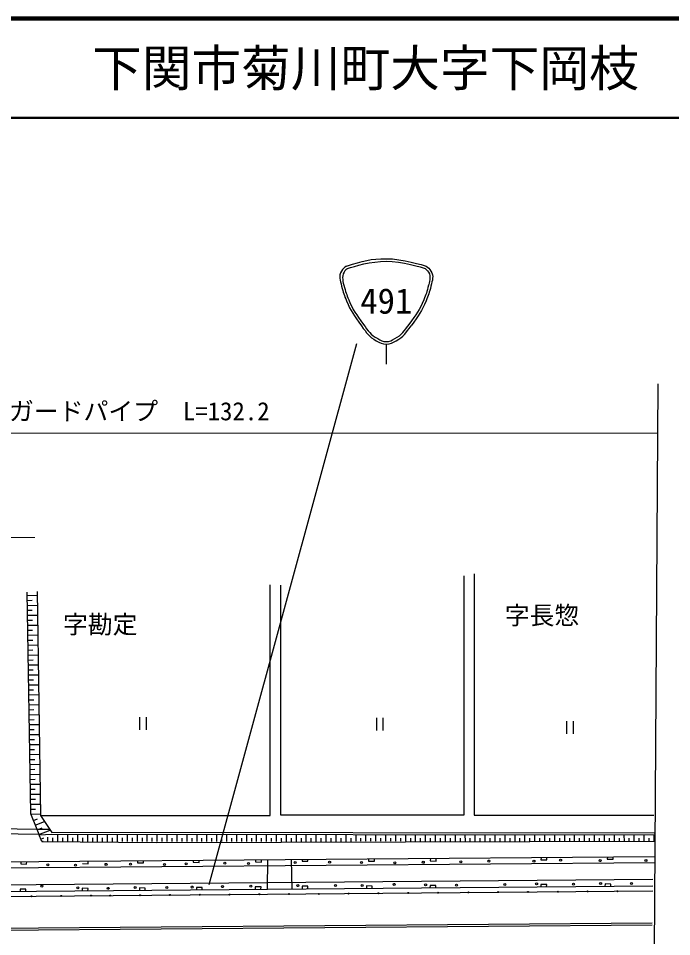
# Model space of a CAD drawing. Units: millimetres, scale not verified. Extents: x 40000 to 680000, y 20000 to 380000.
# Drawn here: x 397602 to 463342, y 287665 to 380000 of the extents above; entities that cross this region are included whole.
import ezdxf
from ezdxf.enums import TextEntityAlignment as Align

# ---------------------------------------------------------------- set-up
doc = ezdxf.new("R2010")
doc.units = ezdxf.units.MM
doc.header["$LTSCALE"] = 1000
for name, color, linetype, lineweight in [('M-BGD', 7, 'Continuous', 25), ('M-STR-HTXT', 7, 'Continuous', 13), ('M-STR-STRC', 7, 'Continuous', 25), ('M-TTL', 2, 'Continuous', 140), ('M-TTL-LINE', 7, 'Continuous', 50), ('M-TTL-TXT', 7, 'Continuous', 50)]:
    doc.layers.add(name, color=color, linetype=linetype, lineweight=lineweight)
doc.styles.add('ＭＳ ゴシック', font='')
doc.styles.get('ＭＳ ゴシック').set_extended_font_data('MS Gothic')

msp = doc.modelspace()

# ---------------------------------------------------------------- linework, layer by layer
at = {"layer": 'M-BGD'}
for p, q in [((461949, 343249), (461584, 286237)), ((443474, 324158), (443474, 299890)), ((442464, 299910), (442464, 323952)), ((398447, 322309), (398838, 300041)), ((399496, 322353), (399846, 299858)), ((422938, 299858), (422938, 323048)), ((423989, 323004), (423989, 299910)), ((398453, 321978), (399501, 321997)), ((398462, 321478), (398985, 321488)), ((398471, 320978), (399517, 320997)), ((398480, 320478), (399002, 320488)), ((398489, 319978), (399532, 319998)), ((398499, 319479), (399019, 319488)), ((398508, 318979), (399548, 318998)), ((398517, 318479), (399036, 318488)), ((398526, 317979), (399563, 317998)), ((398535, 317479), (399053, 317488)), ((398544, 316979), (399579, 316998)), ((398554, 316479), (399070, 316489)), ((398563, 315979), (399595, 315998)), ((398572, 315479), (399087, 315489)), ((398581, 314979), (399610, 314998)), ((398590, 314479), (399104, 314489)), ((398600, 313979), (399626, 313998)), ((398609, 313480), (399121, 313489)), ((398618, 312980), (399641, 312998)), ((398627, 312480), (399138, 312489)), ((398636, 311980), (399657, 311999)), ((398645, 311480), (399155, 311489)), ((398655, 310980), (399673, 310999)), ((398664, 310480), (399172, 310489)), ((398673, 309980), (399688, 309999)), ((398682, 309480), (399189, 309490)), ((409793, 309734), (409793, 308476)), ((410453, 309734), (410453, 308476)), ((433628, 309652), (433628, 308394)), ((434288, 309652), (434288, 308394)), ((398691, 308980), (399704, 308999)), ((398700, 308480), (399206, 308490)), ((452762, 309322), (452762, 308064)), ((453422, 309322), (453422, 308064)), ((398710, 307980), (399719, 307999)), ((398719, 307481), (399223, 307490)), ((398728, 306981), (399735, 306999)), ((398737, 306481), (399240, 306490)), ((398746, 305981), (399750, 305999)), ((398756, 305481), (399257, 305490)), ((398765, 304981), (399766, 304999)), ((398774, 304481), (399274, 304490)), ((398783, 303981), (399782, 303999)), ((398792, 303481), (399291, 303490)), ((398801, 302981), (399797, 303000)), ((398811, 302481), (399308, 302491)), ((398820, 301981), (399813, 302000)), ((398829, 301482), (399325, 301491)), ((398838, 300982), (399828, 301000)), ((398847, 300482), (399342, 300491)), ((398838, 300041), (399457, 298483)), ((398856, 299982), (399844, 300000)), ((399118, 299327), (399544, 299497)), ((399303, 298862), (400248, 299239)), ((399846, 299858), (400962, 298138)), ((399846, 299858), (422938, 299858)), ((423989, 299910), (442464, 299910)), ((443474, 299890), (461556, 299890)), ((394497, 298543), (399457, 298483)), ((399457, 298483), (399664, 297981)), ((399457, 298483), (400738, 298483)), ((399489, 298398), (400007, 298605)), ((399674, 297934), (400803, 298384)), ((394491, 298043), (399664, 297981)), ((399952, 297237), (399664, 297981)), ((400962, 297938), (399704, 297876)), ((399859, 297469), (400179, 297597)), ((400581, 297237), (400581, 297673)), ((461581, 298076), (400962, 298138)), ((461581, 297876), (400962, 297938)), ((401081, 297237), (401081, 297588)), ((401581, 297238), (401580, 297937)), ((402081, 297238), (402081, 297587)), ((402581, 297238), (402580, 297936)), ((403081, 297238), (403081, 297587)), ((403581, 297238), (403580, 297935)), ((404081, 297238), (404081, 297587)), ((404581, 297239), (404580, 297934)), ((405081, 297239), (405081, 297586)), ((405581, 297239), (405580, 297933)), ((406081, 297239), (406081, 297586)), ((406581, 297239), (406580, 297932)), ((407081, 297239), (407081, 297586)), ((407581, 297240), (407580, 297931)), ((408081, 297240), (408081, 297585)), ((408581, 297240), (408580, 297930)), ((409081, 297240), (409081, 297585)), ((409581, 297240), (409580, 297929)), ((410081, 297240), (410081, 297585)), ((410581, 297241), (410580, 297928)), ((411081, 297241), (411081, 297584)), ((411581, 297241), (411580, 297927)), ((412081, 297241), (412081, 297584)), ((412581, 297241), (412580, 297926)), ((413081, 297241), (413081, 297583)), ((413581, 297242), (413580, 297925)), ((414081, 297242), (414081, 297583)), ((414581, 297242), (414580, 297924)), ((415081, 297242), (415081, 297583)), ((415581, 297242), (415580, 297923)), ((416081, 297242), (416081, 297582)), ((416581, 297243), (416580, 297922)), ((417081, 297243), (417081, 297582)), ((417581, 297243), (417580, 297921)), ((418081, 297243), (418081, 297582)), ((418581, 297243), (418580, 297920)), ((419081, 297243), (419081, 297581)), ((419581, 297244), (419580, 297919)), ((420081, 297244), (420081, 297581)), ((420581, 297244), (420580, 297918)), ((421081, 297244), (421081, 297581)), ((421581, 297244), (421580, 297917)), ((422081, 297244), (422081, 297580)), ((422581, 297245), (422580, 297916)), ((423081, 297245), (423081, 297580)), ((423581, 297245), (423580, 297915)), ((424081, 297245), (424081, 297580)), ((424581, 297245), (424580, 297914)), ((425081, 297245), (425081, 297579)), ((425581, 297246), (425580, 297913)), ((426081, 297246), (426081, 297579)), ((426581, 297246), (426580, 297912)), ((427081, 297246), (427081, 297579)), ((427581, 297246), (427580, 297911)), ((428081, 297246), (428081, 297578)), ((428581, 297247), (428580, 297910)), ((429081, 297247), (429081, 297578)), ((429581, 297247), (429580, 297909)), ((430081, 297247), (430081, 297578)), ((430581, 297247), (430580, 297908)), ((431081, 297247), (431081, 297577)), ((431581, 297248), (431580, 297907)), ((432081, 297248), (432081, 297577)), ((432581, 297248), (432580, 297906)), ((433081, 297248), (433081, 297577)), ((433581, 297248), (433580, 297905)), ((434081, 297248), (434081, 297576)), ((434581, 297249), (434580, 297904)), ((435081, 297249), (435081, 297576)), ((435581, 297249), (435580, 297903)), ((436081, 297249), (436081, 297576)), ((436581, 297249), (436580, 297902)), ((437081, 297249), (437081, 297575)), ((437581, 297250), (437580, 297901)), ((438081, 297250), (438081, 297575)), ((438581, 297250), (438580, 297900)), ((439081, 297250), (439081, 297575)), ((439581, 297250), (439580, 297899)), ((440081, 297250), (440081, 297574)), ((440581, 297251), (440580, 297898)), ((441081, 297251), (441081, 297574)), ((441581, 297251), (441580, 297897)), ((442081, 297251), (442081, 297574)), ((442581, 297251), (442580, 297896)), ((443081, 297251), (443081, 297573)), ((443581, 297252), (443580, 297894)), ((444081, 297252), (444081, 297573)), ((444581, 297252), (444580, 297893)), ((445081, 297252), (445081, 297573)), ((445581, 297252), (445580, 297892)), ((446081, 297252), (446081, 297572)), ((446581, 297253), (446580, 297891)), ((447081, 297253), (447081, 297572)), ((447581, 297253), (447580, 297890)), ((448081, 297253), (448081, 297571)), ((448581, 297253), (448580, 297889)), ((449081, 297253), (449081, 297571)), ((449581, 297254), (449580, 297888)), ((450081, 297254), (450081, 297571)), ((450581, 297254), (450580, 297887)), ((451081, 297254), (451081, 297570)), ((451581, 297254), (451580, 297886)), ((452081, 297254), (452081, 297570)), ((452581, 297255), (452580, 297885)), ((453081, 297255), (453081, 297570)), ((453581, 297255), (453580, 297884)), ((454081, 297255), (454081, 297569)), ((454581, 297255), (454580, 297883)), ((455081, 297255), (455081, 297569)), ((455581, 297256), (455580, 297882)), ((456081, 297256), (456081, 297569)), ((456581, 297256), (456580, 297881)), ((457081, 297256), (457081, 297568)), ((457581, 297256), (457580, 297880)), ((458081, 297256), (458081, 297568)), ((458581, 297257), (458580, 297879)), ((459081, 297257), (459081, 297568)), ((459581, 297257), (459580, 297878)), ((460081, 297257), (460081, 297567)), ((460581, 297257), (460580, 297877)), ((461081, 297257), (461081, 297567)), ((461581, 297258), (461580, 297876)), ((399952, 297237), (411539, 297134)), ((400081, 297237), (400081, 297282)), ((411539, 297134), (461581, 297258)), ((372025, 294984), (461630, 295735)), ((432851, 295494), (432845, 295264)), ((433425, 295249), (433432, 295499)), ((439062, 295546), (439056, 295285)), ((439636, 295270), (439643, 295551)), ((450199, 295639), (450193, 295390)), ((450773, 295375), (450780, 295644)), ((456873, 295695), (456866, 295453)), ((457446, 295438), (457453, 295700)), ((372030, 294373), (461635, 295124)), ((397862, 295200), (397856, 294969)), ((397856, 294969), (398436, 294954)), ((398436, 294954), (398442, 295205)), ((404045, 295011), (404625, 294996)), ((404050, 295211), (404051, 295252)), ((404625, 294996), (404632, 295257)), ((409608, 295295), (409603, 295095)), ((409603, 295095), (410183, 295081)), ((410183, 295081), (410189, 295304)), ((415208, 295337), (415203, 295137)), ((415203, 295137), (415783, 295123)), ((415783, 295123), (415789, 295351)), ((421482, 295399), (421477, 295179)), ((421477, 295179), (422057, 295165)), ((422057, 295165), (422063, 295403)), ((422687, 295409), (422645, 292431)), ((425065, 295416), (425127, 292452)), ((426155, 295438), (426151, 295264)), ((426151, 295264), (426731, 295249)), ((426731, 295249), (426736, 295449)), ((432845, 295264), (433425, 295249)), ((439056, 295285), (439636, 295270)), ((450193, 295390), (450773, 295375)), ((456866, 295453), (457446, 295438)), ((372035, 292676), (461437, 293441)), ((372040, 291998), (461443, 292763)), ((426163, 292739), (426158, 292461)), ((426738, 292727), (426163, 292739)), ((426732, 292466), (426738, 292727)), ((432648, 292760), (432642, 292516)), ((433222, 292748), (432648, 292760)), ((433217, 292521), (433222, 292748)), ((439027, 292823), (439021, 292571)), ((439601, 292811), (439027, 292823)), ((439596, 292576), (439601, 292811)), ((450195, 292918), (450190, 292667)), ((450769, 292906), (450195, 292918)), ((450764, 292672), (450769, 292906)), ((456637, 292960), (456632, 292722)), ((457211, 292948), (456637, 292960)), ((457207, 292748), (457211, 292948)), ((372045, 291498), (461447, 292263)), ((397774, 292434), (397769, 292218)), ((398348, 292422), (397774, 292434)), ((398344, 292222), (398348, 292422)), ((404037, 292529), (404032, 292272)), ((404611, 292516), (404037, 292529)), ((404606, 292277), (404611, 292516)), ((409795, 292560), (409790, 292321)), ((410369, 292548), (409795, 292560)), ((410364, 292326), (410369, 292548)), ((415521, 292602), (415516, 292370)), ((416095, 292590), (415521, 292602)), ((416091, 292390), (416095, 292590)), ((421448, 292676), (421442, 292421)), ((422022, 292664), (421448, 292676)), ((422017, 292426), (422022, 292664)), ((372052, 288314), (461387, 289040)), ((372054, 288114), (461389, 288840))]:
    msp.add_line(p, q, dxfattribs=at)
for centre, radius in [((400560, 294879), 100), ((403340, 294864), 100), ((406423, 294932), 100), ((408898, 294948), 100), ((412318, 294911), 100), ((414498, 294990), 100), ((418371, 295048), 100), ((420772, 295032), 100), ((425446, 295117), 100), ((428928, 295164), 100), ((432140, 295117), 100), ((435476, 295079), 100), ((438351, 295138), 100), ((442128, 295185), 100), ((444949, 295269), 100), ((449488, 295243), 100), ((452171, 295353), 100), ((456161, 295306), 100), ((460760, 295332), 100), ((399971, 292753), 100), ((409356, 292613), 100), ((412539, 292606), 100), ((415082, 292655), 100), ((418139, 292690), 100), ((421009, 292729), 100), ((425724, 292792), 100), ((429507, 292816), 100), ((432209, 292813), 100), ((435423, 292922), 100), ((438588, 292876), 100), ((441697, 292837), 100), ((446560, 292900), 100), ((449756, 292971), 100), ((453465, 292943), 100), ((456198, 293013), 100), ((459297, 293006), 100), ((398925, 291730), 50), ((401925, 291760), 50), ((403598, 292581), 100), ((404924, 291789), 50), ((406644, 292522), 100), ((406851, 291795), 50), ((409851, 291824), 50), ((412850, 291853), 50), ((415850, 291882), 50), ((418850, 291892), 50), ((421852, 291923), 50), ((424838, 291947), 50), ((427839, 291964), 50), ((430833, 291994), 50), ((433839, 292028), 50), ((436834, 292053), 50), ((439833, 292081), 50), ((442887, 292109), 50), ((445887, 292138), 50), ((448887, 292168), 50), ((451890, 292175), 50), ((454886, 292206), 50), ((457889, 292236), 50)]:
    msp.add_circle(centre, radius, dxfattribs=at)
at = {"layer": 'M-STR-HTXT'}
for p, q in [((353993, 338282), (461871, 338282)), ((375793, 327787), (399264, 327787))]:
    msp.add_line(p, q, dxfattribs=at)
at = {"layer": 'M-STR-STRC'}
for p, q in [((416788, 292911), (431675, 347303)), ((434623, 347231), (434623, 345231))]:
    msp.add_line(p, q, dxfattribs=at)
for points, knots in [([(430623, 355087), (432322, 355616), (433033, 355842), (434623, 355835), (436212, 355829), (438385, 355160), (438623, 355087)], [0, 0, 0, 0, 1, 1, 1, 2, 2, 2, 2]), ([(430720, 354848), (431458, 355078), (433072, 355581), (434623, 355581), (436173, 355581), (438287, 354929), (438525, 354856)], [0, 0, 0, 0, 1, 1, 1, 2, 2, 2, 2]), ([(430623, 355087), (430386, 354940), (430274, 354818), (430123, 354587), (429802, 354097), (429988, 353662), (430123, 353087)], [0, 0, 0, 0, 1, 1, 1, 2, 2, 2, 2]), ([(430716, 354852), (430662, 354804), (430483, 354647), (430373, 354484), (430085, 354057), (430305, 353345), (430360, 353166)], [0, 0, 0, 0, 1, 1, 1, 2, 2, 2, 2]), ([(438527, 354856), (438582, 354807), (438762, 354648), (438873, 354484), (439161, 354056), (438940, 353343), (438885, 353165)], [0, 0, 0, 0, 1, 1, 1, 2, 2, 2, 2]), ([(438623, 355087), (438860, 354940), (438972, 354818), (439123, 354587), (439444, 354097), (439257, 353662), (439123, 353087)], [0, 0, 0, 0, 1, 1, 1, 2, 2, 2, 2]), ([(430123, 353087), (430303, 352388), (430390, 352159), (430623, 351587), (431052, 350532), (431361, 350178), (432123, 349087)], [0, 0, 0, 0, 1, 1, 1, 2, 2, 2, 2]), ([(430360, 353166), (430537, 352479), (430623, 352255), (430851, 351692), (431276, 350647), (431582, 350296), (432337, 349216)], [0, 0, 0, 0, 1, 1, 1, 2, 2, 2, 2]), ([(438886, 353166), (438709, 352479), (438623, 352255), (438394, 351692), (437970, 350647), (437664, 350296), (436909, 349216)], [0, 0, 0, 0, 1, 1, 1, 2, 2, 2, 2]), ([(439123, 353087), (438943, 352388), (438855, 352159), (438623, 351587), (438194, 350532), (437885, 350178), (437123, 349087)], [0, 0, 0, 0, 1, 1, 1, 2, 2, 2, 2]), ([(432123, 349087), (432672, 348361), (432882, 347958), (433623, 347587), (433994, 347401), (434208, 347231), (434623, 347231), (435038, 347231), (435252, 347401), (435623, 347587), (436364, 347958), (436573, 348361), (437123, 349087)], [0, 0, 0, 0, 1, 1, 1, 2, 2, 2, 3, 3, 3, 4, 4, 4, 4]), ([(432300, 349264), (432835, 348557), (433035, 348157), (433760, 347804), (434082, 347647), (434265, 347496), (434623, 347496), (434981, 347496), (435164, 347647), (435486, 347804), (436211, 348157), (436411, 348557), (436946, 349264)], [0, 0, 0, 0, 1, 1, 1, 2, 2, 2, 3, 3, 3, 4, 4, 4, 4])]:
    msp.add_open_spline(points, degree=3, knots=knots, dxfattribs=at)
at = {"layer": 'M-TTL'}
msp.add_line((680000, 380000), (40000, 380000), dxfattribs=at)
at = {"layer": 'M-TTL-LINE'}
msp.add_line((40000, 370000), (680000, 370000), dxfattribs=at)

# ---------------------------------------------------------------- texts
at = {"layer": 'M-BGD', "style": 'ＭＳ ゴシック'}
for s, p in [('字長惣', (450298, 319973)), ('字勘定', (405845, 319066))]:
    msp.add_text(s, height=1833, dxfattribs=at).set_placement(p, align=Align.MIDDLE_CENTER)
at = {"layer": 'M-STR-HTXT', "style": 'ＭＳ ゴシック'}
msp.add_text('ガードパイプ\u3000L=132.2', height=1833, dxfattribs=at).set_placement((409773, 340499), align=Align.MIDDLE_CENTER)
at = {"layer": 'M-STR-STRC', "style": 'ＭＳ ゴシック'}
msp.add_text('491', height=2566, dxfattribs=at).set_placement((434623, 351587), align=Align.MIDDLE_CENTER)
at = {"layer": 'M-TTL-TXT', "style": 'ＭＳ ゴシック'}
msp.add_text('下関市菊川町大字下岡枝', height=3666, dxfattribs=at).set_placement((405024, 375000), align=Align.MIDDLE_LEFT)

doc.saveas('drawing.dxf')
